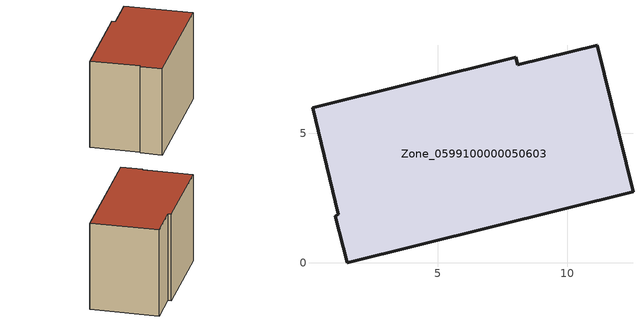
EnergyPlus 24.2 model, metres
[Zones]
Zone_0599100000050603
 floor ground (C_G): 1.49,0 1.04,1.8 1.15,1.88 0.15,5.99 8.01,7.95 8.1,7.64 11.16,8.41 12.54,2.75 z0
 wall outside (C_F): 8.1,7.64 8.01,7.95 0.15,5.99 1.15,1.88 1.04,1.8 1.49,0 12.54,2.75 11.16,8.41 8.1,7.64 z0:7.78
 roof outside (C_R): 1.04,1.8 1.49,0 12.54,2.75 11.16,8.41 8.1,7.64 8.01,7.95 0.15,5.99 1.15,1.88 z7.78
[BUILDING]
Pand.0599100000050603: North Axis=0; Terrain=City; Loads Convergence Tolerance Value=0.04; Temperature Convergence Tolerance Value=0.4; Solar Distribution=FullExterior; Maximum Number of Warmup Days=25; Minimum Number of Warmup Days=1
[Site:Location]
Rotterdam.The.Hague.AP_ZH_NLD Design_Conditions: Latitude=51.96; Longitude=4.45; Time Zone=1; Elevation=-4.5
[SITE:GROUNDTEMPERATURE:BUILDINGSURFACE]
18, 18, 18, 18, 18, 18, 18, 18, 18, 18, 18, 18
[MATERIAL] Thermal Absorptance=0.9; Solar Absorptance=0.7; Visible Absorptance=0.7
Name | Roughness | Thickness | Conductivity | Density | Specific Heat
G.TI.1965-1974 | MediumSmooth | 0.15 | 0.882353 | 540 | 1210
F.TI.1965-1974 | Rough | 0.3 | 0.697674 | 1920 | 840
R.TI.1965-1974 | MediumRough | 0.2 | 0.232558 | 1500 | 1000
[CONSTRUCTION]
C_G: G.TI.1965-1974
C_F: F.TI.1965-1974
C_R: R.TI.1965-1974
[ZONE]
Zone_0599100000050603: Type=1; Multiplier=1; Ceiling Height=Autocalculate; Volume=Autocalculate; Floor Area=autocalculate; Part of Total Floor Area=Yes
[ZONEINFILTRATION:DESIGNFLOWRATE]
Infil_Zone_0599100000050603: Zone or ZoneList or Space or SpaceList=Zone_0599100000050603; Schedule=AlwaysOn; Design Flow Rate Calculation Method=Flow/Area; Flow Rate per Floor Area=0.003; Constant Term Coefficient=1; Temperature Term Coefficient=0; Velocity Term Coefficient=0; Velocity Squared Term Coefficient=0
[HVACTEMPLATE:ZONE:IDEALLOADSAIRSYSTEM]
Zone_0599100000050603: Maximum Heating Supply Air Temperature=50; Minimum Cooling Supply Air Temperature=13; Maximum Heating Supply Air Humidity Ratio=0.0156; Minimum Cooling Supply Air Humidity Ratio=0.0077; Heating Limit=NoLimit; Cooling Limit=NoLimit; Dehumidification Control Type=ConstantSensibleHeatRatio; Cooling Sensible Heat Ratio=0.7; Dehumidification Setpoint=60; Humidification Control Type=None; Humidification Setpoint=30; Outdoor Air Method=None; Outdoor Air Flow Rate per Person=0.00944; Outdoor Air Flow Rate per Zone Floor Area=0; Outdoor Air Flow Rate per Zone=0; Demand Controlled Ventilation Type=None; Outdoor Air Economizer Type=NoEconomizer; Heat Recovery Type=None; Sensible Heat Recovery Effectiveness=0.7; Latent Heat Recovery Effectiveness=0.65
[ZONECONTROL:THERMOSTAT]
ThermostatControl_Zone_0599100000050603: Zone or ZoneList=Zone_0599100000050603; Control Type Schedule=DualSetpointControlType; Control 1=Thermostat_Zone_0599100000050603; Temperature Difference Between Cutout And Setpoint=0
[THERMOSTATSETPOINT:DUALSETPOINT]
Thermostat_Zone_0599100000050603: Heating Setpoint Temperature Schedule=HeatingSetpoint_Zone_0599100000050603; Cooling Setpoint Temperature Schedule=CoolingSetpoint_Zone_0599100000050603
[SCHEDULE:COMPACT]
HeatingSetpoint_Zone_0599100000050603: Through: 12/31, For: AllDays, Until: 24:00, 21
CoolingSetpoint_Zone_0599100000050603: Through: 12/31, For: AllDays, Until: 24:00, 24
DualSetpointControlType: Through: 12/31, For: AllDays, Until: 24:00, 4
AlwaysOn: Through: 12/31, For: AllDays, Until: 24:00, 1
